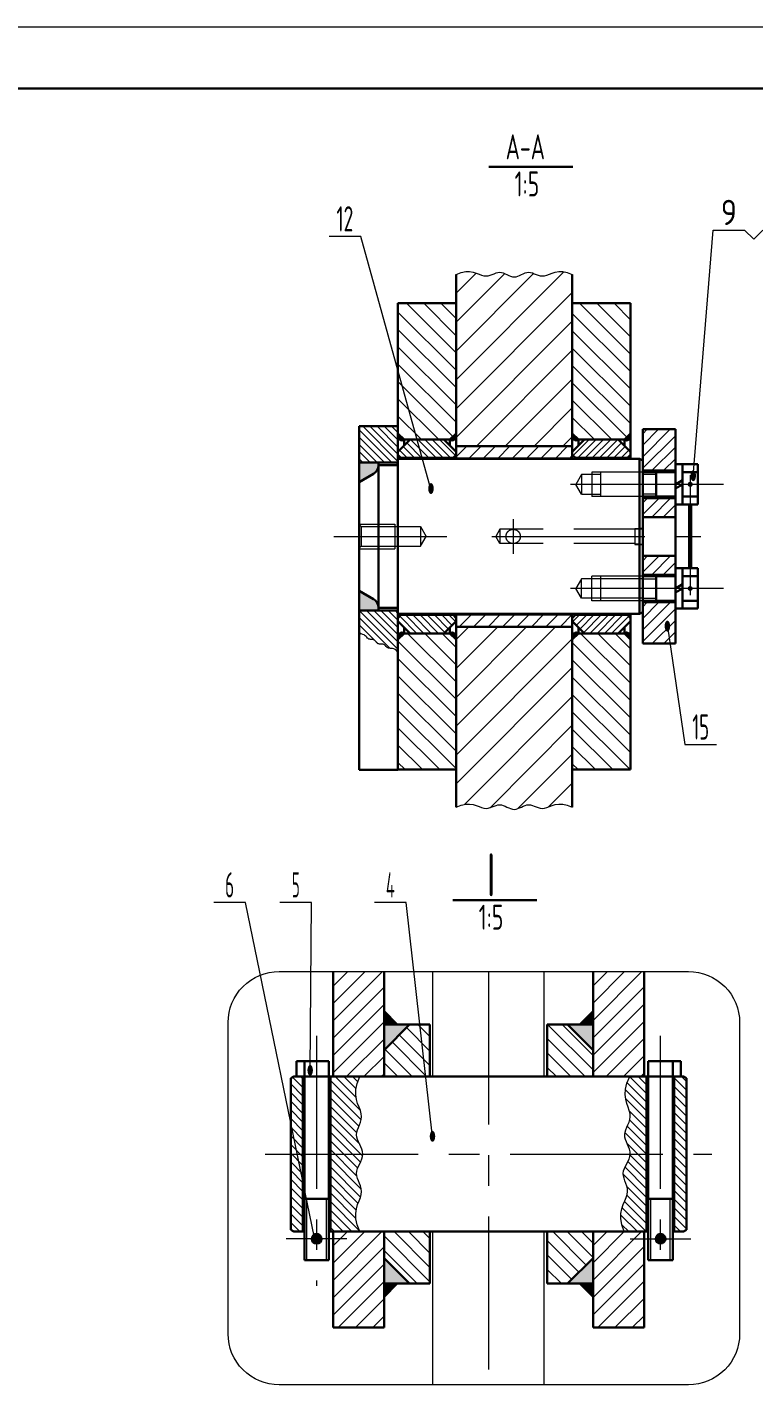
# Model space of a CAD drawing. Header units: millimetres. Extents: x 0 to 25200, y 0 to 17820.
# Drawn here: x 16777 to 20340, y 11167 to 17820 of the extents above; entities that cross this region are included whole.
import ezdxf
from ezdxf.enums import TextEntityAlignment as Align

# ---------------------------------------------------------------- set-up
doc = ezdxf.new("R2010")
doc.units = ezdxf.units.MM
doc.header["$LTSCALE"] = 600
for name, pattern in [('F', [0.75, 0.5, -0.25]), ('G', [2, 1.25, -0.25, 0.25, -0.25]), ('K', [2.5, 1.25, -0.25, 0.25, -0.25, 0.25, -0.25])]:
    doc.linetypes.add(name, pattern=pattern)
doc.layers.get('0').update_dxf_attribs({"lineweight": 30})
for name, color, linetype, lineweight in [('01', 7, 'Continuous', 30), ('02', 1, 'Continuous', 13), ('02C', 3, 'Continuous', 13), ('04', 2, 'F', 13), ('05', 4, 'G', 13), ('07', 6, 'K', 13), ('11', 3, 'Continuous', 13)]:
    doc.layers.add(name, color=color, linetype=linetype, lineweight=lineweight)
doc.styles.get("Standard").update_dxf_attribs({"font": 'isocp', "width": 0.707, "bigfont": 'intecad.shx'})
pattern_1 = [(135, (-38087.227, 1405.77), (-35.35534, -35.35534), [])]
pattern_2 = [(135, (3568.69, 3108.747), (-42.4264, -42.4264), [])]
pattern_3 = [(135, (3445.063, 3294.568), (-21.213203, -21.213203), [])]

# ---------------------------------------------------------------- blocks, each defined once
blk = doc.blocks.new('*U26')
at = {"layer": '01'}
blk.add_lwpolyline([(415, 292), (25, 292)], dxfattribs=at)
at = {"layer": '02'}
blk.add_lwpolyline([(420, 297), (0, 297)], dxfattribs=at)

msp = doc.modelspace()

# ---------------------------------------------------------------- hatches: boundary and pattern name
h = msp.add_hatch(color=256)
h.paths.add_polyline_path([(18603.75, 15799.3), (18624.96, 15799.3, -0.4142136)])
h.paths.add_polyline_path([(18624.96, 15799.3), (18603.75, 15799.3, -0.4142136), (18603.75, 15820.51)])
h = msp.add_hatch(color=256)
h.paths.add_polyline_path([(18871.17, 15799.3), (18849.96, 15799.3, 0.4142136)])
h.paths.add_polyline_path([(18849.96, 15799.3), (18871.17, 15799.3, 0.4142136), (18871.17, 15820.51)])
h = msp.add_hatch(color=256)
h.paths.add_polyline_path([(19458.75, 15799.3), (19479.96, 15799.3, -0.4142136)])
h.paths.add_polyline_path([(19479.96, 15799.3), (19458.75, 15799.3, -0.4142136), (19458.75, 15820.51)])
h = msp.add_hatch(color=256)
h.paths.add_polyline_path([(19726.17, 15799.3), (19704.96, 15799.3, 0.4142136)])
h.paths.add_polyline_path([(19704.96, 15799.3), (19726.17, 15799.3, 0.4142136), (19726.17, 15820.51)])
h = msp.add_hatch(color=256)
h.paths.add_polyline_path([(18404.96, 15590.58), (18474.96, 15631, 0.2679492), (18499.96, 15674.3), (18499.96, 15686.8), (18404.96, 15686.8)])
h.paths.add_polyline_path([(18404.96, 14961.8), (18499.96, 14961.8), (18499.96, 14974.3, 0.2679492), (18474.96, 15017.6), (18404.96, 15058.01)])
h = msp.add_hatch(color=256)
h.paths.add_polyline_path([(18603.75, 14849.3), (18624.96, 14849.3, 0.4142136)])
h.paths.add_polyline_path([(18624.96, 14849.3), (18603.75, 14849.3, 0.4142136), (18603.75, 14828.08)])
h = msp.add_hatch(color=256)
h.paths.add_polyline_path([(18871.17, 14849.3), (18849.96, 14849.3, -0.4142136)])
h.paths.add_polyline_path([(18849.96, 14849.3), (18871.17, 14849.3, -0.4142136), (18871.17, 14828.08)])
h = msp.add_hatch(color=256)
h.paths.add_polyline_path([(19458.75, 14849.3), (19479.96, 14849.3, 0.4142136)])
h.paths.add_polyline_path([(19479.96, 14849.3), (19458.75, 14849.3, 0.4142136), (19458.75, 14828.08)])
h = msp.add_hatch(color=256)
h.paths.add_polyline_path([(19726.17, 14849.3), (19704.96, 14849.3, -0.4142136)])
h.paths.add_polyline_path([(19704.96, 14849.3), (19726.17, 14849.3, -0.4142136), (19726.17, 14828.08)])
for points in [[(18591.9, 12932.57), (18526.9, 12997.57), (18526.9, 12932.57)], [(19486.9, 12932.57), (19551.9, 12997.57), (19551.9, 12932.57)], [(18591.9, 11662.57), (18526.9, 11597.57), (18526.9, 11662.57)], [(19486.9, 11662.57), (19551.9, 11597.57), (19551.9, 11662.57)]]:
    msp.add_hatch(color=256).paths.add_polyline_path(points)
h = msp.add_hatch(color=256)
h.paths.add_polyline_path([(18651.9, 12932.57), (18526.9, 12932.57), (18526.9, 12807.57)])
h.paths.add_polyline_path([(18651.9, 11662.57), (18526.9, 11787.57), (18526.9, 11662.57)])
h = msp.add_hatch(color=256)
h.paths.add_polyline_path([(19551.9, 12807.57), (19551.9, 12932.57), (19426.9, 12932.57)])
h.paths.add_polyline_path([(19551.9, 11662.57), (19551.9, 11787.57), (19426.9, 11662.57)])
at = {"layer": '02'}
h = msp.add_hatch(dxfattribs=at)
h.set_pattern_fill('_USER', color=256, scale=100, angle=45, style=0, pattern_type=0)
h.set_pattern_definition([(45, (2644.64, 3108.75), (-70.7107, 70.7107), [])])
h.paths.add_polyline_path([(19449.96, 16607.48), (19424.85, 16617.29), (19402.74, 16621.82), (19383.27, 16622.21), (19366.09, 16619.59), (19350.86, 16615.1), (19337.24, 16609.88), (19324.86, 16605.06), (19313.4, 16601.78), (19302.53, 16600.88), (19292.15, 16602.04), (19282.19, 16604.68), (19272.58, 16608.19), (19263.24, 16611.96), (19254.11, 16615.4), (19245.13, 16617.91), (19236.21, 16618.88), (19227.3, 16617.9), (19218.4, 16615.32), (19209.49, 16611.66), (19200.58, 16607.48), (19191.68, 16603.29), (19182.77, 16599.64), (19173.86, 16597.06), (19164.96, 16596.08), (19156.05, 16597.06), (19147.15, 16599.64), (19138.24, 16603.29), (19129.33, 16607.48), (19120.43, 16611.66), (19111.52, 16615.32), (19102.61, 16617.9), (19093.71, 16618.88), (19084.79, 16617.91), (19075.8, 16615.4), (19066.68, 16611.96), (19057.34, 16608.19), (19047.73, 16604.68), (19037.77, 16602.04), (19027.39, 16600.88), (19016.52, 16601.78), (19005.05, 16605.06), (18992.68, 16609.88), (18979.05, 16615.1), (18963.83, 16619.59), (18946.65, 16622.21), (18927.18, 16621.82), (18905.07, 16617.29), (18879.96, 16607.48), (18879.96, 15766.8), (19449.96, 15766.8)])
h.paths.add_polyline_path([(19449.96, 14881.8), (18879.96, 14881.8), (18879.96, 13998.25), (18905.07, 14008.06), (18927.18, 14012.59), (18946.65, 14012.98), (18963.83, 14010.37), (18979.05, 14005.88), (18992.68, 14000.66), (19005.05, 13995.84), (19016.52, 13992.55), (19027.39, 13991.65), (19037.77, 13992.82), (19047.73, 13995.46), (19057.34, 13998.97), (19066.68, 14002.74), (19075.8, 14006.18), (19084.79, 14008.69), (19093.71, 14009.65), (19102.61, 14008.67), (19111.52, 14006.09), (19120.43, 14002.44), (19129.33, 13998.25), (19138.24, 13994.07), (19147.15, 13990.42), (19156.05, 13987.83), (19164.96, 13986.85), (19173.86, 13987.83), (19182.77, 13990.42), (19191.68, 13994.07), (19200.58, 13998.25), (19209.49, 14002.44), (19218.4, 14006.09), (19227.3, 14008.67), (19236.21, 14009.65), (19245.13, 14008.69), (19254.11, 14006.18), (19263.24, 14002.74), (19272.58, 13998.97), (19282.19, 13995.46), (19292.15, 13992.82), (19302.53, 13991.65), (19313.4, 13992.55), (19324.86, 13995.84), (19337.24, 14000.66), (19350.86, 14005.88), (19366.09, 14010.37), (19383.27, 14012.98), (19402.74, 14012.59), (19424.85, 14008.06), (19449.96, 13998.25)])
h = msp.add_hatch(dxfattribs=at)
h.set_pattern_fill('_USER', color=256, scale=60, angle=135, style=0, pattern_type=0)
h.set_pattern_definition(pattern_2)
h.paths.add_polyline_path([(18594.96, 16466.8), (18879.96, 16466.8), (18879.96, 15829.3), (18849.96, 15799.3), (18624.96, 15799.3), (18594.96, 15829.3)])
h.paths.add_polyline_path([(18594.96, 14819.3), (18624.96, 14849.3), (18849.96, 14849.3), (18879.96, 14819.3), (18879.96, 14181.8), (18594.96, 14181.8)])
h = msp.add_hatch(dxfattribs=at)
h.set_pattern_fill('_USER', color=256, scale=60, angle=135, style=0, pattern_type=0)
h.set_pattern_definition(pattern_2)
h.paths.add_polyline_path([(19734.96, 16466.8), (19449.96, 16466.8), (19449.96, 15829.3), (19479.96, 15799.3), (19704.96, 15799.3), (19734.96, 15829.3)])
h.paths.add_polyline_path([(19734.96, 14819.3), (19704.96, 14849.3), (19479.96, 14849.3), (19449.96, 14819.3), (19449.96, 14181.8), (19734.96, 14181.8)])
h = msp.add_hatch(dxfattribs=at)
h.set_pattern_fill('_USER', color=256, scale=25, angle=45, style=0, pattern_type=0)
h.set_pattern_definition([(135, (20739.593, 12981.206), (17.67767, 17.67767), [])])
h.paths.add_polyline_path([(18404.96, 15686.8), (18404.96, 15864.3), (18594.96, 15864.3), (18594.96, 15686.8)])
h.paths.add_polyline_path([(18594.96, 14961.8), (18594.96, 14757.45), (18588.13, 14764.66), (18581.47, 14769.63), (18575.04, 14772.82), (18568.9, 14774.64), (18563.12, 14775.54), (18557.76, 14775.93), (18552.88, 14776.27), (18548.54, 14776.97), (18544.78, 14778.38), (18541.5, 14780.39), (18538.6, 14782.84), (18535.94, 14785.51), (18533.42, 14788.24), (18530.92, 14790.81), (18528.32, 14793.06), (18525.5, 14794.78), (18522.37, 14795.85), (18519, 14796.39), (18515.46, 14796.57), (18511.83, 14796.57), (18508.21, 14796.57), (18504.67, 14796.75), (18501.29, 14797.29), (18498.17, 14798.36), (18495.35, 14800.08), (18492.79, 14802.34), (18490.4, 14804.95), (18488.08, 14807.75), (18485.77, 14810.54), (18483.38, 14813.15), (18480.81, 14815.41), (18478, 14817.14), (18474.87, 14818.21), (18471.48, 14818.79), (18467.9, 14819.07), (18464.2, 14819.28), (18460.44, 14819.62), (18456.71, 14820.3), (18453.07, 14821.54), (18449.58, 14823.55), (18446.28, 14826.44), (18442.91, 14829.99), (18439.19, 14833.87), (18434.81, 14837.75), (18429.5, 14841.32), (18422.95, 14844.24), (18414.87, 14846.2), (18404.96, 14846.87), (18404.96, 14961.8)])
h = msp.add_hatch(dxfattribs=at)
h.set_pattern_fill('_USER', color=256, scale=40, angle=45, style=0, pattern_type=0)
h.set_pattern_definition([(45, (3568.688, 3108.747), (-28.28427, 28.28427), [])])
h.paths.add_polyline_path([(19954.96, 15646.8), (19954.96, 15678.05), (19954.96, 15849.3), (19794.96, 15849.3), (19794.96, 15646.8)])
h.paths.add_polyline_path([(19794.96, 15511.8), (19794.96, 15419.3), (19954.96, 15419.3), (19954.96, 15511.8)])
h.paths.add_polyline_path([(19794.96, 15229.3), (19794.96, 15136.8), (19954.96, 15136.8), (19954.96, 15229.3)])
h.paths.add_polyline_path([(19794.96, 15001.8), (19794.96, 14952.96), (19794.96, 14799.3), (19954.96, 14799.3), (19954.96, 15001.8)])
h.paths.add_polyline_path([(19893.85, 14853.91), (19941.26, 14853.91), (19941.26, 14915.45), (19893.85, 14915.45)], flags=24)
h = msp.add_hatch(dxfattribs=at)
h.set_pattern_fill('_USER', color=256, scale=25, angle=45, style=0, pattern_type=0)
h.set_pattern_definition([(135, (26509.147, 12047.946), (17.67767, 17.67767), [])])
h.paths.add_polyline_path([(18864.96, 15709.3), (18879.96, 15724.3), (18879.96, 15739.3), (18819.96, 15799.3), (18654.96, 15799.3), (18594.96, 15739.3), (18594.96, 15724.3), (18609.96, 15709.3)])
h.paths.add_polyline_path([(18609.96, 14939.3), (18594.96, 14924.3), (18594.96, 14909.3), (18654.96, 14849.3), (18819.96, 14849.3), (18879.96, 14909.3), (18879.96, 14924.3), (18864.96, 14939.3)])
h = msp.add_hatch(dxfattribs=at)
h.set_pattern_fill('_USER', color=256, scale=25, angle=45, style=0, pattern_type=0)
h.set_pattern_definition([(45, (11820.77, 12047.946), (-17.67767, 17.67767), [])])
h.paths.add_polyline_path([(19719.96, 15709.3), (19734.96, 15724.3), (19734.96, 15739.3), (19674.96, 15799.3), (19509.96, 15799.3), (19449.96, 15739.3), (19449.96, 15724.3), (19464.96, 15709.3)])
h.paths.add_polyline_path([(19464.96, 14939.3), (19449.96, 14924.3), (19449.96, 14909.3), (19509.96, 14849.3), (19674.96, 14849.3), (19734.96, 14909.3), (19734.96, 14924.3), (19719.96, 14939.3)])
h = msp.add_hatch(dxfattribs=at)
h.set_pattern_fill('_USER', color=256, scale=50, angle=45, style=0, pattern_type=0)
h.set_pattern_definition([(45, (-12747.335, -43631.15), (-35.35534, 35.35534), [])])
h.paths.add_polyline_path([(19449.96, 15766.8), (18879.96, 15766.8), (18879.96, 15706.8), (19449.96, 15706.8)])
h.paths.add_polyline_path([(19449.96, 14941.8), (18879.96, 14941.8), (18879.96, 14881.8), (19449.96, 14881.8)])
h = msp.add_hatch(dxfattribs=at)
h.set_pattern_fill('_USER', color=256, angle=45, style=0, pattern_type=0)
h.set_pattern_definition([(315, (3568.6876, 27539.8459), (-0.70710678, -0.70710678), [])])
h.paths.add_polyline_path([(20027.96, 15574.3), (20027.96, 15579.3), (20032.96, 15579.3, -0.4142136)])
h.paths.add_polyline_path([(20027.96, 15584.3, -0.4142136), (20032.96, 15579.3), (20027.96, 15579.3)])
h.paths.add_polyline_path([(20027.96, 15579.3), (20022.96, 15579.3, -0.4142136), (20027.96, 15584.3)])
h.paths.add_polyline_path([(20027.96, 15579.3), (20027.96, 15574.3, -0.4142136), (20022.96, 15579.3)])
h = msp.add_hatch(dxfattribs=at)
h.set_pattern_fill('_USER', color=256, angle=45, style=0, pattern_type=0)
h.set_pattern_definition([(45, (3568.6876, 3108.7467), (-0.70710678, 0.70710678), [])])
h.paths.add_polyline_path([(20027.96, 15074.3), (20027.96, 15069.3), (20032.96, 15069.3, 0.4142136)])
h.paths.add_polyline_path([(20027.96, 15064.3, 0.4142136), (20032.96, 15069.3), (20027.96, 15069.3)])
h.paths.add_polyline_path([(20027.96, 15069.3), (20022.96, 15069.3, 0.4142136), (20027.96, 15064.3)])
h.paths.add_polyline_path([(20027.96, 15069.3), (20027.96, 15074.3, 0.4142136), (20022.96, 15069.3)])
h = msp.add_hatch(dxfattribs=at)
h.set_pattern_fill('_USER', color=256, scale=60, angle=45, style=0, pattern_type=0)
h.set_pattern_definition([(45, (3445.063, 3294.57), (-42.4264, 42.4264), [])])
h.paths.add_polyline_path([(18276.9, 12677.57), (18526.9, 12677.57), (18526.9, 13192.09), (18276.9, 13192.09)])
h.paths.add_polyline_path([(18526.9, 11917.57), (18276.9, 11917.57), (18276.9, 11447.57), (18526.9, 11447.57)])
h.paths.add_polyline_path([(19801.9, 13192.09), (19551.9, 13192.09), (19551.9, 12677.57), (19801.9, 12677.57)])
h.paths.add_polyline_path([(19801.9, 11917.57), (19551.9, 11917.57), (19551.9, 11447.57), (19801.9, 11447.57)])
h = msp.add_hatch(dxfattribs=at)
h.set_pattern_fill('_USER', color=256, scale=50, angle=135, style=0, pattern_type=0)
h.set_pattern_definition(pattern_1)
h.paths.add_polyline_path([(18751.9, 12932.57), (18651.9, 12932.57), (18526.9, 12807.57), (18526.9, 12677.57), (18751.9, 12677.57)])
h.paths.add_polyline_path([(18751.9, 11917.57), (18526.9, 11917.57), (18526.9, 11787.57), (18651.9, 11662.57), (18751.9, 11662.57)])
h = msp.add_hatch(dxfattribs=at)
h.set_pattern_fill('_USER', color=256, scale=50, angle=135, style=0, pattern_type=0)
h.set_pattern_definition(pattern_1)
h.paths.add_polyline_path([(19551.9, 12677.57), (19551.9, 12807.57), (19426.9, 12932.57), (19326.9, 12932.57), (19326.9, 12677.57)])
h = msp.add_hatch(dxfattribs=at)
h.set_pattern_fill('_USER', color=256, scale=30, angle=135, style=0, pattern_type=0)
h.set_pattern_definition(pattern_3)
h.paths.add_polyline_path([(18128.9, 12677.57), (18097.52, 12677.57), (18084.4, 12677.57), (18069.4, 12668.91), (18069.4, 12297.57), (18128.9, 12297.57)])
h.paths.add_polyline_path([(18128.9, 12297.57), (18069.4, 12297.57), (18069.4, 12015.19), (18128.9, 11949.75)])
h.paths.add_polyline_path([(18401.72, 12428.61), (18406.75, 12441.06), (18411.43, 12453.87), (18414.95, 12467.16), (18416.51, 12480.99), (18415.3, 12495.48), (18410.93, 12510.77), (18404.5, 12527.27), (18397.54, 12545.44), (18391.55, 12565.74), (18388.07, 12588.64), (18388.59, 12614.6), (18394.63, 12644.09), (18407.7, 12677.57), (18263.9, 12677.57), (18263.9, 12297.57), (18422.9, 12297.57), (18421.6, 12309.44), (18418.15, 12321.32), (18413.29, 12333.19), (18407.7, 12345.07), (18402.12, 12356.94), (18397.25, 12368.82), (18393.81, 12380.69), (18392.5, 12392.57), (18393.8, 12404.46), (18397.14, 12416.44)])
h.paths.add_polyline_path([(18397.25, 12226.32), (18402.12, 12238.19), (18407.7, 12250.07), (18413.29, 12261.94), (18418.15, 12273.82), (18421.6, 12285.69), (18422.9, 12297.57), (18263.9, 12297.57), (18263.9, 11917.57), (18407.7, 11917.57), (18394.63, 11951.04), (18388.59, 11980.53), (18388.07, 12006.49), (18391.55, 12029.39), (18397.54, 12049.69), (18404.5, 12067.86), (18410.93, 12084.36), (18415.3, 12099.65), (18416.51, 12114.14), (18414.95, 12127.98), (18411.43, 12141.26), (18406.75, 12154.08), (18401.72, 12166.52), (18397.14, 12178.69), (18393.8, 12190.68), (18392.5, 12202.57), (18393.81, 12214.44)])
h.paths.add_polyline_path([(18069.4, 12015.19), (18069.4, 11926.23), (18084.4, 11917.57), (18128.9, 11917.57), (18128.9, 11949.75)])
h = msp.add_hatch(dxfattribs=at)
h.set_pattern_fill('_USER', color=256, scale=30, angle=135, style=0, pattern_type=0)
h.set_pattern_definition(pattern_3)
h.paths.add_polyline_path([(19717.26, 12428.82), (19712.23, 12416.82), (19708.46, 12404.96), (19706.74, 12393.11), (19707.62, 12381.19), (19710.63, 12369.19), (19715.07, 12357.14), (19728.82, 12324.94), (19735.7, 12297.57), (19813.9, 12297.57), (19813.9, 12677.57), (19732.22, 12677.57), (19717.93, 12644.56), (19710.83, 12615.29), (19709.37, 12589.35), (19712.03, 12566.33), (19717.28, 12545.81), (19723.59, 12527.39), (19733.01, 12500.37), (19734.22, 12474.6), (19726.78, 12450.14)])
h.paths.add_polyline_path([(19813.9, 12297.57), (19736.06, 12297.57), (19726.82, 12269.52), (19710.79, 12238.39), (19705.5, 12226.69), (19701.62, 12214.94), (19699.89, 12203.11), (19700.75, 12191.18), (19703.66, 12179.07), (19707.81, 12166.74), (19715.77, 12144.79), (19723.16, 12112.21), (19714.05, 12084.24), (19707.03, 12067.97), (19699.41, 12050.06), (19692.7, 12029.97), (19688.38, 12007.2), (19687.97, 11981.22), (19692.94, 11951.51), (19704.81, 11917.57), (19813.9, 11917.57)])
h.paths.add_polyline_path([(19948.9, 12297.57), (20009.4, 12297.57), (20009.4, 12668.91), (19994.4, 12677.57), (19948.9, 12677.57)])
h.paths.add_polyline_path([(20009.4, 12297.57), (19948.9, 12297.57), (19948.9, 11917.57), (19994.4, 11917.57), (20009.4, 11926.23)])
h = msp.add_hatch(dxfattribs=at)
h.set_pattern_fill('_USER', color=256, scale=50, angle=135, style=0, pattern_type=0)
h.set_pattern_definition(pattern_1)
h.paths.add_polyline_path([(19551.9, 11787.57), (19551.9, 11917.57), (19326.9, 11917.57), (19326.9, 11662.57), (19426.9, 11662.57)])
h = msp.add_hatch(dxfattribs=at)
h.set_pattern_fill('_USER', color=256, scale=5, angle=45, style=0, pattern_type=0)
h.set_pattern_definition([(45, (-96416.8106, -48023.589), (-3.5355339, 3.5355339), [])])
h.paths.add_polyline_path([(18177.65, 11882.57), (18215.15, 11882.57, 1)])
h.paths.add_polyline_path([(18215.15, 11882.57), (18177.65, 11882.57, 1)])
h = msp.add_hatch(dxfattribs=at)
h.set_pattern_fill('_USER', color=256, scale=5, angle=45, style=0, pattern_type=0)
h.set_pattern_definition([(135, (134495.6097, -48023.589), (3.5355339, 3.5355339), [])])
h.paths.add_polyline_path([(19901.15, 11882.57), (19863.65, 11882.57, -1)])
h.paths.add_polyline_path([(19863.65, 11882.57), (19901.15, 11882.57, -1)])

# ---------------------------------------------------------------- linework, layer by layer
for p, q in [((19040.7, 17134.86), (19451.93, 17134.86)), ((18879.96, 16607.48), (18879.96, 15704.3)), ((19449.96, 16607.48), (19449.96, 15704.3)), ((18594.96, 16466.8), (18594.96, 14181.8)), ((18879.96, 16466.8), (18594.96, 16466.8)), ((18879.96, 16466.8), (18879.96, 15704.3)), ((19449.96, 16466.8), (19734.96, 16466.8)), ((19449.96, 16466.8), (19449.96, 15704.3)), ((19734.96, 16466.8), (19734.96, 15704.3)), ((18404.96, 15864.3), (18404.96, 14181.3)), ((18594.96, 15864.3), (18404.96, 15864.3)), ((18594.96, 15864.3), (18594.96, 14181.3)), ((19794.96, 15849.3), (19794.96, 14799.3)), ((19794.96, 15849.3), (19954.96, 15849.3)), ((19954.96, 15849.3), (19954.96, 14799.3)), ((18624.96, 15799.3), (18594.96, 15829.3)), ((18879.96, 15799.3), (18594.96, 15799.3)), ((18654.96, 15799.3), (18594.96, 15739.3)), ((18624.96, 15799.3), (18624.96, 15769.3)), ((18819.96, 15799.3), (18879.96, 15739.3)), ((18849.96, 15799.3), (18879.96, 15829.3)), ((18849.96, 15799.3), (18849.96, 15769.3)), ((19479.96, 15799.3), (19449.96, 15829.3)), ((19449.96, 15799.3), (19734.96, 15799.3)), ((19509.96, 15799.3), (19449.96, 15739.3)), ((19479.96, 15799.3), (19479.96, 15769.3)), ((19674.96, 15799.3), (19734.96, 15739.3)), ((19704.96, 15799.3), (19734.96, 15829.3)), ((19704.96, 15799.3), (19704.96, 15769.3)), ((18609.96, 15709.3), (18594.96, 15724.3)), ((18594.96, 15704.3), (18594.96, 14944.3)), ((19779.96, 15704.3), (18594.96, 15704.3)), ((18864.96, 15709.3), (18609.96, 15709.3)), ((18609.96, 15704.3), (18609.96, 15709.3)), ((18864.96, 15709.3), (18879.96, 15724.3)), ((18864.96, 15709.3), (18864.96, 15704.3)), ((18879.96, 15766.8), (19449.96, 15766.8)), ((18879.96, 15706.8), (19449.96, 15706.8)), ((19464.96, 15709.3), (19449.96, 15724.3)), ((19464.96, 15709.3), (19719.96, 15709.3)), ((19464.96, 15709.3), (19464.96, 15704.3)), ((19719.96, 15709.3), (19734.96, 15724.3)), ((19719.96, 15704.3), (19719.96, 15709.3)), ((18594.96, 15686.8), (18404.96, 15686.8)), ((18499.96, 15686.8), (18499.96, 14961.8)), ((18587.46, 15674.3), (18499.96, 15674.3)), ((18474.96, 15631), (18404.96, 15590.58)), ((18404.96, 15590.58), (18404.96, 15058.01)), ((20022.96, 15480.42), (20022.96, 15168.17)), ((20032.96, 15480.42), (20032.96, 15168.17)), ((19794.96, 15419.3), (19954.96, 15419.3)), ((19794.96, 15229.3), (19954.96, 15229.3)), ((19794.96, 15129.3), (19954.96, 15129.3)), ((19860.46, 15129.3), (19860.46, 15009.3)), ((18474.96, 15017.6), (18404.96, 15058.01)), ((18587.46, 14974.3), (18499.96, 14974.3)), ((19794.96, 15009.3), (19954.96, 15009.3)), ((18594.96, 14961.8), (18404.96, 14961.8)), ((19779.96, 14944.3), (18594.96, 14944.3)), ((18609.96, 14939.3), (18594.96, 14924.3)), ((18654.96, 14849.3), (18594.96, 14909.3)), ((18609.96, 14939.3), (18609.96, 14944.3)), ((18864.96, 14939.3), (18609.96, 14939.3)), ((18819.96, 14849.3), (18879.96, 14909.3)), ((18864.96, 14944.3), (18864.96, 14939.3)), ((18864.96, 14939.3), (18879.96, 14924.3)), ((18879.96, 14944.3), (18879.96, 13998.25)), ((18879.96, 14944.3), (18879.96, 14181.8)), ((18879.96, 14941.8), (19449.96, 14941.8)), ((19449.96, 14944.3), (19449.96, 13998.25)), ((19449.96, 14944.3), (19449.96, 14181.8)), ((19464.96, 14939.3), (19449.96, 14924.3)), ((19509.96, 14849.3), (19449.96, 14909.3)), ((19464.96, 14944.3), (19464.96, 14939.3)), ((19464.96, 14939.3), (19719.96, 14939.3)), ((19674.96, 14849.3), (19734.96, 14909.3)), ((19719.96, 14939.3), (19719.96, 14944.3)), ((19719.96, 14939.3), (19734.96, 14924.3)), ((19734.96, 14944.3), (19734.96, 14181.8)), ((18879.96, 14849.3), (18594.96, 14849.3)), ((18624.96, 14849.3), (18594.96, 14819.3)), ((18624.96, 14849.3), (18624.96, 14879.3)), ((18849.96, 14849.3), (18849.96, 14879.3)), ((18849.96, 14849.3), (18879.96, 14819.3)), ((18879.96, 14881.8), (19449.96, 14881.8)), ((19449.96, 14849.3), (19734.96, 14849.3)), ((19479.96, 14849.3), (19449.96, 14819.3)), ((19479.96, 14849.3), (19479.96, 14879.3)), ((19704.96, 14849.3), (19704.96, 14879.3)), ((19704.96, 14849.3), (19734.96, 14819.3)), ((19794.96, 14799.3), (19954.96, 14799.3)), ((18594.96, 14181.3), (18404.96, 14181.3)), ((18879.96, 14181.8), (18594.96, 14181.8)), ((19449.96, 14181.8), (19734.96, 14181.8)), ((18864.78, 13541.42), (19276.01, 13541.42)), ((18276.9, 13192.09), (18276.9, 12677.57)), ((18526.9, 13192.09), (18526.9, 12677.57)), ((19551.9, 13192.09), (19551.9, 12677.57)), ((19801.9, 13192.09), (19801.9, 12677.57)), ((18526.9, 12997.57), (18591.9, 12932.57)), ((19551.9, 12997.57), (19486.9, 12932.57)), ((18526.9, 12932.57), (18751.9, 12932.57)), ((18751.9, 12677.57), (18751.9, 12932.57)), ((19551.9, 12932.57), (19326.9, 12932.57)), ((19326.9, 12677.57), (19326.9, 12932.57)), ((19994.4, 12677.57), (18084.4, 12677.57)), ((18128.9, 11917.57), (18128.9, 12677.57)), ((18263.9, 11917.57), (18263.9, 12677.57)), ((18136.4, 11917.57), (18084.4, 11917.57)), ((19822.4, 11917.57), (18256.4, 11917.57)), ((18276.9, 11917.57), (18276.9, 11447.57)), ((18526.9, 11917.57), (18526.9, 11447.57)), ((18751.9, 11662.57), (18751.9, 11917.57)), ((19326.9, 11662.57), (19326.9, 11917.57)), ((19551.9, 11917.57), (19551.9, 11447.57)), ((19801.9, 11917.57), (19801.9, 11447.57)), ((19994.4, 11917.57), (19942.4, 11917.57)), ((18526.9, 11597.57), (18591.9, 11662.57)), ((18526.9, 11662.57), (18751.9, 11662.57)), ((19551.9, 11662.57), (19326.9, 11662.57)), ((19551.9, 11597.57), (19486.9, 11662.57)), ((18526.9, 11447.57), (18276.9, 11447.57)), ((19551.9, 11447.57), (19801.9, 11447.57))]:
    msp.add_line(p, q)
for centre, radius in [((20027.96, 15579.3), 7.5), ((20027.96, 15579.3), 5), ((20027.96, 15069.3), 7.5), ((20027.96, 15069.3), 5), ((18196.4, 11882.57), 23.75), ((19882.4, 11882.57), 23.75)]:
    msp.add_circle(centre, radius)
for centre, radius, start, end in [((18614.35, 15809.9), 15, 135, 315), ((18860.56, 15809.9), 15, 225, 45), ((19469.35, 15809.9), 15, 135, 315), ((19715.56, 15809.9), 15, 225, 45), ((18449.96, 15674.3), 50, 300, 0), ((18587.46, 15681.8), 7.5, 270, 0), ((18449.96, 14974.3), 50, 0, 60), ((18587.46, 14966.8), 7.5, 0, 90), ((18614.35, 14838.69), 15, 45, 225), ((18860.56, 14838.69), 15, 315, 135), ((19469.35, 14838.69), 15, 45, 225), ((19715.56, 14838.69), 15, 315, 135)]:
    msp.add_arc(centre, radius, start, end)
at = {"layer": '01'}
for p, q in [((19779.96, 14944.3), (19779.96, 15704.3)), ((19779.96, 15704.3), (19794.96, 15695.64)), ((19794.96, 14952.96), (19794.96, 15695.64)), ((19794.96, 15646.8), (19954.96, 15646.8)), ((19954.96, 15639.3), (19794.96, 15639.3)), ((19860.46, 15519.3), (19860.46, 15639.3)), ((19954.96, 15678.05), (19954.96, 15579.3)), ((20065.46, 15678.05), (19954.96, 15678.05)), ((19990.46, 15480.42), (19990.46, 15678.17)), ((19990.46, 15639.3), (20065.46, 15639.3)), ((20065.46, 15678.05), (20065.46, 15480.42)), ((19954.96, 15579.3), (19990.46, 15599.79)), ((19954.96, 15480.55), (19954.96, 15579.3)), ((19990.46, 15579.3), (19954.96, 15558.8)), ((19954.96, 15519.3), (19794.96, 15519.3)), ((19794.96, 15511.8), (19954.96, 15511.8)), ((19990.46, 15519.3), (20065.46, 15519.3)), ((19990.46, 15480.55), (19954.96, 15480.55)), ((20065.46, 15480.42), (19990.46, 15480.42)), ((19794.96, 15136.8), (19954.96, 15136.8)), ((19990.46, 15168.05), (19954.96, 15168.05)), ((19990.46, 14970.42), (19990.46, 15168.17)), ((20065.46, 15168.17), (19990.46, 15168.17)), ((19990.46, 15129.3), (20065.46, 15129.3)), ((20065.46, 15168.17), (20065.46, 14970.42)), ((19954.96, 15069.3), (19990.46, 15089.79)), ((19990.46, 15069.3), (19954.96, 15048.8)), ((19794.96, 15001.8), (19954.96, 15001.8)), ((19990.46, 14970.55), (19954.96, 14970.55)), ((19990.46, 15009.3), (20065.46, 15009.3)), ((20065.46, 14970.42), (19990.46, 14970.42)), ((19779.96, 14944.3), (19794.96, 14952.96)), ((18651.9, 12932.57), (18526.9, 12807.57)), ((19426.9, 12932.57), (19551.9, 12807.57)), ((18097.52, 12752.57), (18256.4, 12752.57)), ((18097.52, 12752.57), (18097.52, 12677.57)), ((18136.4, 12677.57), (18136.4, 12752.57)), ((18256.4, 12752.57), (18256.4, 11777.57)), ((19981.27, 12752.57), (19822.4, 12752.57)), ((19822.4, 12752.57), (19822.4, 11777.57)), ((19942.4, 12677.57), (19942.4, 12752.57)), ((19981.27, 12752.57), (19981.27, 12677.57)), ((18084.4, 12677.57), (18069.4, 12668.91)), ((18069.4, 11926.23), (18069.4, 12668.91)), ((18256.4, 12677.57), (18097.52, 12677.57)), ((18136.4, 12677.57), (18136.4, 11777.57)), ((19813.9, 11917.57), (19813.9, 12677.57)), ((19822.4, 12677.57), (19981.27, 12677.57)), ((19942.4, 12677.57), (19942.4, 11777.57)), ((19948.9, 11917.57), (19948.9, 12677.57)), ((19994.4, 12677.57), (20009.4, 12668.91)), ((20009.4, 12668.91), (20009.4, 11926.23)), ((18136.4, 12077.57), (18196.4, 12077.57)), ((18256.4, 12077.57), (18196.4, 12077.57)), ((19942.4, 12077.57), (19822.4, 12077.57)), ((18084.4, 11917.57), (18069.4, 11926.23)), ((19994.4, 11917.57), (20009.4, 11926.23)), ((18136.4, 11777.57), (18256.4, 11777.57)), ((18651.9, 11662.57), (18526.9, 11787.57)), ((19426.9, 11662.57), (19551.9, 11787.57)), ((19822.4, 11777.57), (19882.4, 11777.57)), ((19942.4, 11777.57), (19882.4, 11777.57))]:
    msp.add_line(p, q, dxfattribs=at)
for centre in [(18196.4, 11882.57), (19882.4, 11882.57)]:
    msp.add_circle(centre, 18.75, dxfattribs=at)
at = {"layer": '02'}
for p, q in [((18412.48, 16793.67), (18257.48, 16793.67)), ((18757.01, 15556.39), (18412.48, 16793.67)), ((20042.8, 15619.13), (20139.79, 16825.25)), ((20139.79, 16825.25), (20294.79, 16825.25)), ((20294.79, 16825.25), (20338.98, 16781.05)), ((20338.98, 16781.05), (20383.18, 16825.25)), ((19860.46, 15627.3), (19794.96, 15627.3)), ((19860.46, 15531.3), (19794.96, 15531.3)), ((19916, 14882.33), (20001.97, 14303.88)), ((20001.97, 14303.88), (20156.97, 14303.88)), ((17846.98, 13530.04), (17691.98, 13530.04)), ((18186.24, 11886.68), (17846.98, 13530.04)), ((18171.71, 13530.04), (18016.71, 13530.04)), ((18164.73, 12705.65), (18171.71, 13530.04)), ((18635.2, 13530.04), (18480.2, 13530.04)), ((18764.34, 12381.95), (18635.2, 13530.04)), ((18148.4, 11777.57), (18148.4, 12077.57)), ((18244.4, 11777.57), (18244.4, 12077.57)), ((19834.4, 11777.57), (19834.4, 12077.57)), ((19930.4, 11777.57), (19930.4, 12077.57))]:
    msp.add_line(p, q, dxfattribs=at)
at = {"layer": '02', "color": 1, "linetype": 'Continuous'}
for p, q in [((19794.96, 15117.3), (19860.46, 15117.3)), ((19794.96, 15021.3), (19860.46, 15021.3))]:
    msp.add_line(p, q, dxfattribs=at)
at = {"layer": '02'}
for points in [[(18594.96, 14757.45), (18588.13, 14764.66), (18581.47, 14769.63), (18575.04, 14772.82), (18568.9, 14774.64), (18563.12, 14775.54), (18557.76, 14775.93), (18552.88, 14776.27), (18548.54, 14776.97), (18544.78, 14778.38), (18541.5, 14780.39), (18538.6, 14782.84), (18535.94, 14785.51), (18533.42, 14788.24), (18530.92, 14790.81), (18528.32, 14793.06), (18525.5, 14794.78), (18522.37, 14795.85), (18519, 14796.39), (18515.46, 14796.57), (18511.83, 14796.57), (18508.21, 14796.57), (18504.67, 14796.75), (18501.29, 14797.29), (18498.17, 14798.36), (18495.35, 14800.08), (18492.79, 14802.34), (18490.4, 14804.95), (18488.08, 14807.75), (18485.77, 14810.54), (18483.38, 14813.15), (18480.81, 14815.41), (18478, 14817.14), (18474.87, 14818.21), (18471.48, 14818.79), (18467.9, 14819.07), (18464.2, 14819.28), (18460.44, 14819.62), (18456.71, 14820.3), (18453.07, 14821.54), (18449.58, 14823.55), (18446.28, 14826.44), (18442.91, 14829.99), (18439.19, 14833.87), (18434.81, 14837.75), (18429.5, 14841.32), (18422.95, 14844.24), (18414.87, 14846.2), (18404.96, 14846.87)], [(18407.7, 11917.57), (18394.63, 11951.04), (18388.59, 11980.53), (18388.07, 12006.49), (18391.55, 12029.39), (18397.54, 12049.69), (18404.5, 12067.86), (18410.93, 12084.36), (18415.3, 12099.65), (18416.51, 12114.14), (18414.95, 12127.98), (18411.43, 12141.26), (18406.75, 12154.08), (18401.72, 12166.52), (18397.14, 12178.69), (18393.8, 12190.68), (18392.5, 12202.57), (18393.81, 12214.44), (18397.25, 12226.32), (18402.12, 12238.19), (18407.7, 12250.07), (18413.29, 12261.94), (18418.15, 12273.82), (18421.6, 12285.69), (18422.9, 12297.57), (18421.6, 12309.44), (18418.15, 12321.32), (18413.29, 12333.19), (18407.7, 12345.07), (18402.12, 12356.94), (18397.25, 12368.82), (18393.81, 12380.69), (18392.5, 12392.57), (18393.8, 12404.46), (18397.14, 12416.44), (18401.72, 12428.61), (18406.75, 12441.06), (18411.43, 12453.87), (18414.95, 12467.16), (18416.51, 12480.99), (18415.3, 12495.48), (18410.93, 12510.77), (18404.5, 12527.27), (18397.54, 12545.44), (18391.55, 12565.74), (18388.07, 12588.64), (18388.59, 12614.6), (18394.63, 12644.09), (18407.7, 12677.57)], [(19704.81, 11917.57), (19692.94, 11951.51), (19687.97, 11981.22), (19688.38, 12007.2), (19692.7, 12029.97), (19699.41, 12050.06), (19707.03, 12067.97), (19714.05, 12084.24), (19718.98, 12099.38), (19720.7, 12113.82), (19719.64, 12127.72), (19716.61, 12141.12), (19712.39, 12154.11), (19707.81, 12166.74), (19703.66, 12179.07), (19700.75, 12191.18), (19699.89, 12203.11), (19701.62, 12214.94), (19705.5, 12226.69), (19710.79, 12238.39), (19716.8, 12250.07), (19722.81, 12261.74), (19728.11, 12273.44), (19731.98, 12285.19), (19733.72, 12297.02), (19732.84, 12308.94), (19729.82, 12320.94), (19725.38, 12332.99), (19720.23, 12345.07), (19715.07, 12357.14), (19710.63, 12369.19), (19707.62, 12381.19), (19706.74, 12393.11), (19708.46, 12404.96), (19712.23, 12416.82), (19717.26, 12428.82), (19722.74, 12441.09), (19727.88, 12453.74), (19731.87, 12466.89), (19733.93, 12480.68), (19733.25, 12495.21), (19729.42, 12510.66), (19723.59, 12527.39), (19717.28, 12545.81), (19712.03, 12566.33), (19709.37, 12589.35), (19710.83, 12615.29), (19717.93, 12644.56), (19732.22, 12677.57)]]:
    msp.add_lwpolyline(points, dxfattribs=at)
at = {"layer": '02C'}
for points in [[(18879.96, 16607.48), (18905.07, 16617.29), (18927.18, 16621.82), (18946.65, 16622.21), (18963.83, 16619.59), (18979.05, 16615.1), (18992.68, 16609.88), (19005.05, 16605.06), (19016.52, 16601.78), (19027.39, 16600.88), (19037.77, 16602.04), (19047.73, 16604.68), (19057.34, 16608.19), (19066.68, 16611.96), (19075.8, 16615.4), (19084.79, 16617.91), (19093.71, 16618.88), (19102.61, 16617.9), (19111.52, 16615.32), (19120.43, 16611.66), (19129.33, 16607.48), (19138.24, 16603.29), (19147.15, 16599.64), (19156.05, 16597.06), (19164.96, 16596.08), (19173.86, 16597.06), (19182.77, 16599.64), (19191.68, 16603.29), (19200.58, 16607.48), (19209.49, 16611.66), (19218.4, 16615.32), (19227.3, 16617.9), (19236.21, 16618.88), (19245.13, 16617.91), (19254.11, 16615.4), (19263.24, 16611.96), (19272.58, 16608.19), (19282.19, 16604.68), (19292.15, 16602.04), (19302.53, 16600.88), (19313.4, 16601.78), (19324.86, 16605.06), (19337.24, 16609.88), (19350.86, 16615.1), (19366.09, 16619.59), (19383.27, 16622.21), (19402.74, 16621.82), (19424.85, 16617.29), (19449.96, 16607.48)], [(18879.96, 13998.25), (18905.07, 14008.06), (18927.18, 14012.59), (18946.65, 14012.98), (18963.83, 14010.37), (18979.05, 14005.88), (18992.68, 14000.66), (19005.05, 13995.84), (19016.52, 13992.55), (19027.39, 13991.65), (19037.77, 13992.82), (19047.73, 13995.46), (19057.34, 13998.97), (19066.68, 14002.74), (19075.8, 14006.18), (19084.79, 14008.69), (19093.71, 14009.65), (19102.61, 14008.67), (19111.52, 14006.09), (19120.43, 14002.44), (19129.33, 13998.25), (19138.24, 13994.07), (19147.15, 13990.42), (19156.05, 13987.83), (19164.96, 13986.85), (19173.86, 13987.83), (19182.77, 13990.42), (19191.68, 13994.07), (19200.58, 13998.25), (19209.49, 14002.44), (19218.4, 14006.09), (19227.3, 14008.67), (19236.21, 14009.65), (19245.13, 14008.69), (19254.11, 14006.18), (19263.24, 14002.74), (19272.58, 13998.97), (19282.19, 13995.46), (19292.15, 13992.82), (19302.53, 13991.65), (19313.4, 13992.55), (19324.86, 13995.84), (19337.24, 14000.66), (19350.86, 14005.88), (19366.09, 14010.37), (19383.27, 14012.98), (19402.74, 14012.59), (19424.85, 14008.06), (19449.96, 13998.25)]]:
    msp.add_lwpolyline(points, dxfattribs=at)
msp.add_lwpolyline([(18012.45, 13192.09), (20020.1, 13192.09, -0.4142136), (20270.1, 12942.09), (20270.1, 11416.72, -0.4142136), (20020.1, 11166.72), (18012.45, 11166.72, -0.4142136), (17762.45, 11416.72), (17762.45, 12942.09, -0.4142136)], format="xyb", close=True, dxfattribs=at)
at = {"layer": '04'}
for p, q in [((19544.96, 15639.3), (19544.96, 15519.3)), ((19794.96, 15639.3), (19544.96, 15639.3)), ((19590.46, 15519.3), (19590.46, 15639.3)), ((19494.96, 15627.3), (19467.25, 15579.3)), ((19494.96, 15531.3), (19467.25, 15579.3)), ((19494.96, 15627.3), (19494.96, 15531.3)), ((19590.46, 15627.3), (19494.96, 15627.3)), ((19494.96, 15531.3), (19590.46, 15531.3)), ((19794.96, 15519.3), (19544.96, 15519.3)), ((18404.96, 15384.3), (18579.96, 15384.3)), ((18404.96, 15382.3), (18414.96, 15372.3)), ((18414.96, 15372.3), (18414.96, 15276.3)), ((18414.96, 15372.3), (18704.96, 15372.3)), ((18579.96, 15384.3), (18579.96, 15264.3)), ((18704.96, 15372.3), (18704.96, 15276.3)), ((18704.96, 15372.3), (18732.67, 15324.3)), ((18704.96, 15276.3), (18732.67, 15324.3)), ((19094.96, 15359.3), (19074.75, 15324.3)), ((19094.96, 15289.3), (19074.75, 15324.3)), ((19756.96, 15359.3), (19094.96, 15359.3)), ((19094.96, 15359.3), (19094.96, 15289.3)), ((19094.96, 15359.3), (19094.96, 15289.3)), ((19756.96, 15363.57), (19794.96, 15365.95)), ((19756.96, 15363.57), (19756.96, 15285.02)), ((19756.96, 15359.3), (19794.96, 15361.67)), ((18404.96, 15266.3), (18414.96, 15276.3)), ((18404.96, 15264.3), (18579.96, 15264.3)), ((18414.96, 15276.3), (18704.96, 15276.3)), ((19756.96, 15289.3), (19094.96, 15289.3)), ((19756.96, 15289.3), (19794.96, 15286.92)), ((19756.96, 15285.02), (19794.96, 15282.65)), ((19494.96, 15117.3), (19467.25, 15069.3)), ((19794.96, 15117.3), (19494.96, 15117.3)), ((19494.96, 15021.3), (19494.96, 15117.3)), ((19794.96, 15129.3), (19544.96, 15129.3)), ((19544.96, 15009.3), (19544.96, 15129.3)), ((19590.46, 15009.3), (19590.46, 15129.3)), ((19494.96, 15021.3), (19467.25, 15069.3)), ((19794.96, 15021.3), (19494.96, 15021.3)), ((19794.96, 15009.3), (19544.96, 15009.3))]:
    msp.add_line(p, q, dxfattribs=at)
msp.add_circle((19159.96, 15324.3), 35, dxfattribs=at)
at = {"layer": '05'}
for p, q in [((20190.46, 15579.3), (19342.25, 15579.3)), ((20027.96, 15624.6), (20027.96, 15036.8)), ((19159.96, 15409.3), (19159.96, 15239.3)), ((18279.96, 15324.3), (18834.04, 15324.3)), ((19055.47, 15324.3), (20079.96, 15324.3)), ((20190.46, 15069.3), (19342.25, 15069.3)), ((19039.4, 13192.09), (19039.4, 11166.72)), ((18196.4, 12877.57), (18196.4, 11652.57)), ((19881.4, 12877.57), (19881.4, 11717.23)), ((17944.4, 12297.57), (20134.4, 12297.57)), ((18345.15, 11882.57), (18047.65, 11882.57)), ((19733.65, 11882.57), (20031.15, 11882.57))]:
    msp.add_line(p, q, dxfattribs=at)
at = {"layer": '07'}
for p, q in [((18766.9, 12677.57), (18766.9, 13192.09)), ((19311.9, 12677.57), (19311.9, 13192.09)), ((18766.9, 11166.72), (18766.9, 11917.57)), ((19311.9, 11166.72), (19311.9, 11917.57))]:
    msp.add_line(p, q, dxfattribs=at)

# ---------------------------------------------------------------- block references
at = {"xscale": 60, "yscale": 60, "zscale": 60}
msp.add_blockref('*U26', (0, 0), dxfattribs=at)

# ---------------------------------------------------------------- texts
at = {"insert": (19030.2, 13771.17), "char_height": 210, "attachment_point": 1}
msp.add_mtext('{\\C3;I}', dxfattribs=at)
at = {"layer": '02', "width": 0.605172}
for p, p2 in [((20027.8, 15594.13), (20057.8, 15594.13)), ((18742.01, 15531.39), (18772.01, 15531.39)), ((19901, 14857.33), (19931, 14857.33)), ((18149.73, 12680.65), (18179.73, 12680.65)), ((18749.34, 12356.95), (18779.34, 12356.95))]:
    msp.add_text('\\M+5A1F1', height=50, dxfattribs=at).set_placement(p, p2, align=Align.FIT)
at = {"layer": '11', "width": 0.707}
for s, p in [('A-A', (19123.05, 17135.53)), ('1:5', (19166.87, 16953.66)), ('1:5', (18990.95, 13360.22))]:
    msp.add_text(s, height=122.5, dxfattribs=at).set_placement(p, align=Align.BOTTOM_LEFT)
at = {"layer": '11'}
for s, height, width, p, p2 in [('9', 123.74, 1.024555, (20177.89, 16850.25), (20256.69, 16850.25)), ('12', 123.744, 0.599594, (18293.8, 16818.67), (18376.16, 16818.67)), ('15', 123.744, 0.609833, (20038.29, 14328.88), (20120.66, 14328.88)), ('6', 123.74, 0.600695, (17747.2, 13555.04), (17791.77, 13555.04)), ('5', 123.74, 0.527686, (18074.9, 13555.04), (18113.52, 13555.04)), ('4', 123.74, 0.543846, (18535.83, 13555.04), (18579.57, 13555.04))]:
    msp.add_text(s, height=height, dxfattribs=dict(at, width=width)).set_placement(p, p2, align=Align.FIT)

doc.saveas('drawing.dxf')
